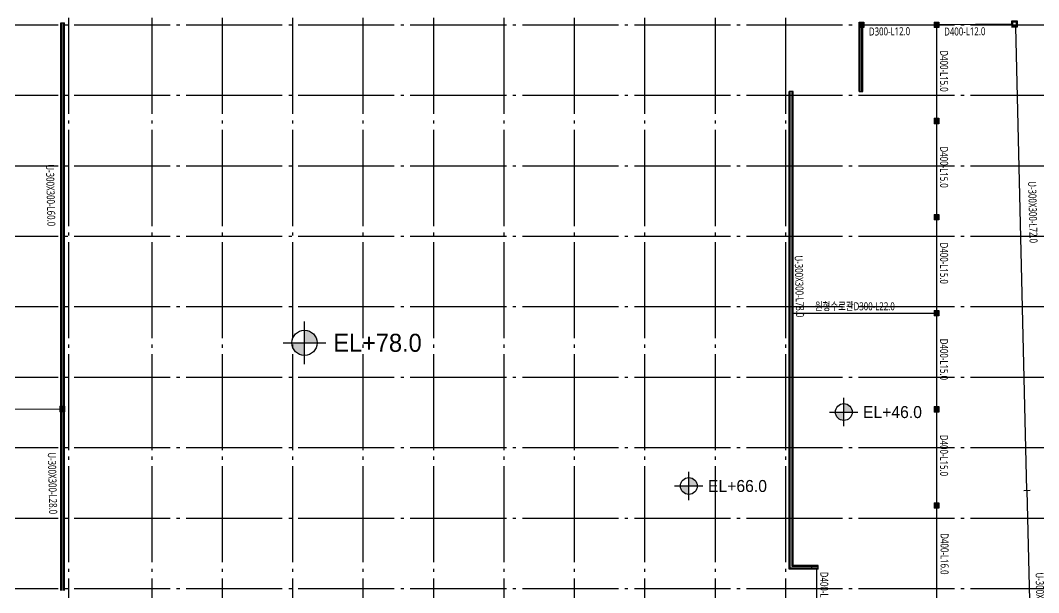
# Model space of a CAD drawing. Header units: millimetres. Extents: x 252222657 to 254795153, y 504225591 to 504550014.
# Drawn here: x 252415189 to 252574245, y 504340287 to 504429625 of the extents above; entities that cross this region are included whole.
import ezdxf
from ezdxf.enums import TextEntityAlignment as Align
from ezdxf.lldxf.tags import DXFTag

# ---------------------------------------------------------------- set-up
doc = ezdxf.new("R2010")
doc.units = ezdxf.units.MM
doc.linetypes.add('CEN', pattern=[35, 30, -2, 1, -2])
doc.linetypes.add('PHANTOM', pattern=[2.5, 1.25, -0.25, 0.25, -0.25, 0.25, -0.25])
for name, color, linetype in [('1-계획-우수관로', 3, 'Continuous'), ('1-계획-우수문자', 2, 'Continuous'), ('1-계획-우수집수정', 27, 'PHANTOM'), ('4A.TEC CEN', 1, 'CEN'), ('4A.TEC TEXT 1', 3, 'Continuous'), ('4A.TEC TEXT 2', 3, 'Continuous'), ('4A.TEC 심볼', 7, 'Continuous')]:
    doc.layers.add(name, color=color, linetype=linetype)
doc.styles.add('GHS', font='malgun.ttf')
doc.styles.add('SAMOO', font='')
doc.styles.get("Standard").update_dxf_attribs({"font": ''})
doc.styles.get('SAMOO').set_extended_font_data('Dotum')
doc.styles.get('Standard').set_extended_font_data('Dotum')
doc.linetypes.add('CDU000', pattern='A,0.9,[122,KHCLINE.shx,S=0.006,R=0,X=0,Y=0],-0.2,["U",Standard,S=0.2,R=0,X=0.15,Y=-0.1],-0.25,-0.2', length=1.55)
doc.linetypes.add('CDU000R', pattern='A,0.9,[122,KHCLINE.shx,S=0.006,R=0,X=0,Y=0],-0.2,["U",Standard,S=0.2,R=180,X=0.3,Y=0.1],-0.25,-0.2', length=1.55)
tags = doc.linetypes.add('CDZ001', pattern='A,0.9,[123,KHCLINE.shx,S=0.00909,R=0,X=0,Y=0],-0.3,-0.5', length=1.7).pattern_tags.tags
tags[14:15] = [DXFTag(74, 4), DXFTag(75, 0), DXFTag(340, '0'), DXFTag(46, 1.0), DXFTag(50, 0.0), DXFTag(44, 0.0), DXFTag(45, 0.0)]
tags[12:13] = [DXFTag(74, 4), DXFTag(75, 0), DXFTag(340, '0'), DXFTag(46, 1.0), DXFTag(50, 0.0), DXFTag(44, 0.0), DXFTag(45, 0.0)]

# ---------------------------------------------------------------- blocks, each defined once
blk = doc.blocks.new('FL-LEVEL1')
at = {"layer": '4A.TEC 심볼', "linetype": 'ByBlock'}
h = blk.add_hatch(color=256, dxfattribs=at)
h.paths.add_polyline_path([(295, 175), (295, 0), (470, 0, 0.414214)])
h.paths.add_polyline_path([(295, 0), (120, 0, 0.414214), (295, -175)])
for p, q in [((295, -295), (295, 295)), ((0, 0), (590, 0))]:
    blk.add_line(p, q, dxfattribs=at)
blk.add_circle((295, 0), 175, dxfattribs=at)
at = {"layer": '4A.TEC TEXT 2', "color": 3, "linetype": 'ByBlock', "style": 'SAMOO'}
blk.add_attdef('FL', text='', height=250, dxfattribs=at).set_placement((695, 0), align=Align.MIDDLE_LEFT)
blk = doc.blocks.new('A$C5BB515A3')
at = {"layer": '1-계획-우수집수정', "linetype": 'Continuous'}
for p, q in [((0.84, 0.75), (0, 0.75)), ((0, 0), (0, 0.75)), ((0.84, 0), (0, 0)), ((0.15, 0.15), (0.15, 0.6)), ((0.15, 0.6), (0.69, 0.6)), ((0.15, 0.15), (0.69, 0.15)), ((0.69, 0.15), (0.69, 0.6)), ((0.84, 0.75), (0.84, 0))]:
    blk.add_line(p, q, dxfattribs=at)
at = {"layer": '1-계획-우수집수정', "color": 8, "linetype": 'Continuous'}
for p, q in [((0.1, 0.12), (0.1, 0.62)), ((0.74, 0.62), (0.1, 0.62)), ((0.74, 0.12), (0.1, 0.12)), ((0.11, 0.13), (0.11, 0.62)), ((0.42, 0.62), (0.11, 0.62)), ((0.42, 0.13), (0.11, 0.13)), ((0.14, 0.43), (0.14, 0.58)), ((0.14, 0.32), (0.14, 0.17)), ((0.19, 0.43), (0.19, 0.58)), ((0.19, 0.32), (0.19, 0.17)), ((0.23, 0.43), (0.23, 0.58)), ((0.23, 0.32), (0.23, 0.17)), ((0.28, 0.43), (0.28, 0.58)), ((0.28, 0.32), (0.28, 0.17)), ((0.33, 0.43), (0.33, 0.58)), ((0.33, 0.32), (0.33, 0.17)), ((0.38, 0.43), (0.38, 0.58)), ((0.38, 0.32), (0.38, 0.17)), ((0.42, 0.62), (0.42, 0.37)), ((0.42, 0.62), (0.42, 0.37)), ((0.42, 0.37), (0.42, 0.13)), ((0.42, 0.37), (0.42, 0.12)), ((0.43, 0.62), (0.43, 0.37)), ((0.74, 0.62), (0.43, 0.62)), ((0.43, 0.37), (0.43, 0.13)), ((0.74, 0.13), (0.43, 0.13)), ((0.46, 0.43), (0.46, 0.58)), ((0.46, 0.32), (0.46, 0.17)), ((0.51, 0.43), (0.51, 0.58)), ((0.51, 0.32), (0.51, 0.17)), ((0.55, 0.43), (0.55, 0.58)), ((0.55, 0.32), (0.55, 0.17)), ((0.6, 0.43), (0.6, 0.58)), ((0.6, 0.32), (0.6, 0.17)), ((0.65, 0.43), (0.65, 0.58)), ((0.65, 0.32), (0.65, 0.17)), ((0.7, 0.43), (0.7, 0.58)), ((0.7, 0.32), (0.7, 0.17)), ((0.74, 0.13), (0.74, 0.62)), ((0.74, 0.12), (0.74, 0.62))]:
    blk.add_line(p, q, dxfattribs=at)
for centre, start, end in [((0.16, 0.58), 0, 180), ((0.16, 0.43), 180, 0), ((0.16, 0.32), 0, 180), ((0.16, 0.17), 180, 0), ((0.26, 0.58), 0, 180), ((0.26, 0.43), 180, 0), ((0.26, 0.32), 0, 180), ((0.26, 0.17), 180, 0), ((0.35, 0.58), 0, 180), ((0.35, 0.43), 180, 0), ((0.35, 0.32), 0, 180), ((0.35, 0.17), 180, 0), ((0.48, 0.58), 0, 180), ((0.48, 0.43), 180, 0), ((0.48, 0.32), 0, 180), ((0.48, 0.17), 180, 0), ((0.58, 0.58), 0, 180), ((0.58, 0.43), 180, 0), ((0.58, 0.32), 0, 180), ((0.58, 0.17), 180, 0), ((0.67, 0.58), 0, 180), ((0.67, 0.43), 180, 0), ((0.67, 0.32), 0, 180), ((0.67, 0.17), 180, 0)]:
    blk.add_arc(centre, 0.025, start, end, dxfattribs=at)

msp = doc.modelspace()

# ---------------------------------------------------------------- linework, layer by layer
at = {"linetype": 'Continuous', "elevation": 3333.33}
for points in [[(252421496.12, 504429237.44), (252422102.12, 504429237.44)], [(252571924.94, 504356217.12), (252572924.25, 504356257.94)]]:
    msp.add_lwpolyline(points, dxfattribs=at)
at = {"layer": '1-계획-우수관로', "linetype": 'Continuous', "ltscale": 3000, "elevation": 3333.33}
for points in [[(252421496.12, 504369269.99), (252421496.12, 504429237.44)], [(252422102.12, 504340637.44), (252422102.12, 504429237.44)], [(252546202.12, 504418537.44), (252546202.12, 504429337.44)], [(252546802.12, 504418537.44), (252546802.12, 504429337.44)], [(252539802.12, 504343937.44), (252535302.12, 504343937.44), (252535302.12, 504418537.44)], [(252535902.12, 504418537.44), (252535302.12, 504418537.44)], [(252539802.12, 504344537.44), (252535902.12, 504344537.44), (252535902.12, 504418537.44)], [(252546202.12, 504418537.44), (252546802.12, 504418537.44)], [(252421496.12, 504340637.44), (252421496.12, 504368639.99)], [(252538802.12, 504343937.44), (252538802.12, 504344587.44)], [(252539802.12, 504343937.44), (252539802.12, 504344537.44)]]:
    msp.add_lwpolyline(points, dxfattribs=at)
at = {"layer": '1-계획-우수관로', "color": 1, "linetype": 'Continuous', "ltscale": 3000, "elevation": 3333.33}
for points in [[(252421652.12, 504340637.44), (252421652.12, 504429237.44)], [(252421952.12, 504340637.44), (252421952.12, 504429237.44)], [(252546352.12, 504418537.44), (252546352.12, 504429337.44)], [(252546652.12, 504418537.44), (252546652.12, 504429337.44)], [(252539802.12, 504344087.44), (252535452.12, 504344087.44), (252535452.12, 504418537.44)], [(252539802.12, 504344387.44), (252535752.12, 504344387.44), (252535752.12, 504418537.44)]]:
    msp.add_lwpolyline(points, dxfattribs=at)
at = {"layer": '1-계획-우수관로', "color": 2, "linetype": 'CDZ001', "ltscale": 3000, "elevation": 3333.33}
for points in [[(252546802.12, 504428922.44), (252558077.12, 504428922.44)], [(252558302.12, 504428497.44), (252558302.12, 504414333.19)], [(252570190.71, 504429037.53), (252558527.12, 504428937.48)], [(252558302.12, 504413493.19), (252558302.12, 504399328.94)], [(252558302.12, 504398488.94), (252558302.12, 504384324.69)], [(252535902.12, 504383904.69), (252557927.12, 504383904.69)], [(252558302.12, 504383484.69), (252558302.12, 504369320.43)], [(252421496.12, 504368949.99), (252397518.83, 504368759.73)], [(252558302.12, 504368480.43), (252558302.12, 504354316.18)], [(252558302.6, 504353581.18), (252558311.19, 504337937.44)], [(252539542.18, 504343937.44), (252539542.18, 504334646.94)]]:
    msp.add_lwpolyline(points, dxfattribs=at)
at = {"layer": '1-계획-우수관로', "color": 2, "linetype": 'Continuous', "ltscale": 3000, "elevation": 3333.33}
for points in [[(252570051.46, 504428584.09), (252570951.21, 504428605.51), (252570929.78, 504429505.26), (252570030.03, 504429483.83)], [(252570197.85, 504428737.61), (252570797.68, 504428751.9), (252570783.39, 504429351.73), (252570183.56, 504429337.44)]]:
    msp.add_lwpolyline(points, close=True, dxfattribs=at)
at = {"layer": '1-계획-우수관로', "color": 0, "linetype": 'CDU000R', "ltscale": 3000, "elevation": 3333.33}
msp.add_lwpolyline([(252572424.6, 504356237.53), (252570701.28, 504428599.56)], dxfattribs=at)
at = {"layer": '1-계획-우수관로', "color": 0, "linetype": 'CDU000', "ltscale": 3000, "elevation": 3333.33}
msp.add_lwpolyline([(252572424.6, 504356237.53), (252573597.96, 504306968.16)], dxfattribs=at)
at = {"layer": '4A.TEC CEN', "color": 250, "ltscale": 500}
for p, q in [((252266099.96, 504428937.44, -1666.22), (252636666.54, 504428937.44, -7032.17)), ((252266099.96, 504417937.44, -1666.22), (252636666.54, 504417937.44, -7032.17)), ((252266099.96, 504406937.44, -1666.22), (252636666.54, 504406937.44, -7032.17)), ((252266099.96, 504395937.44, -1666.22), (252636666.54, 504395937.44, -7032.17)), ((252266099.96, 504384937.44, -1666.22), (252636666.54, 504384937.44, -7032.17)), ((252266099.96, 504373937.44, -1666.22), (252636666.54, 504373937.44, -7032.17)), ((252266099.96, 504362937.44, -1666.22), (252636666.54, 504362937.44, -7032.17)), ((252266099.96, 504351937.44, -1666.22), (252636666.54, 504351937.44, -7032.17)), ((252266099.96, 504340937.44, -1666.22), (252636666.54, 504340937.44, -7032.17))]:
    msp.add_line(p, q, dxfattribs=at)
at = {"layer": '4A.TEC CEN', "color": 250, "ltscale": 500, "elevation": -6666.22}
for points in [[(252422702.12, 504517518.37), (252422702.12, 504244114.16)], [(252435702.12, 504517518.37), (252435702.12, 504244114.16)], [(252446702.12, 504517518.37), (252446702.12, 504244114.16)], [(252457702.12, 504517518.37), (252457702.12, 504244114.16)], [(252468702.12, 504517518.37), (252468702.12, 504244114.16)], [(252479702.12, 504517518.37), (252479702.12, 504244114.16)], [(252490702.12, 504517518.37), (252490702.12, 504244114.16)], [(252501702.12, 504517518.37), (252501702.12, 504244114.16)], [(252512702.12, 504517518.37), (252512702.12, 504244114.16)], [(252523702.12, 504517518.37), (252523702.12, 504244114.16)], [(252534702.12, 504517518.37), (252534702.12, 504244114.16)]]:
    msp.add_lwpolyline(points, dxfattribs=at)

# ---------------------------------------------------------------- block references
at = {"layer": '1-계획-우수집수정'}
for p, xscale, yscale, zscale, rotation in [((252546952.12, 504428497.44, 3333.33), 1000, 1000, 1000, 90.00000000560647), ((252558677.12, 504428497.44, 3333.33), 1000, 1000, 1000, 90.00000000560647), ((252558677.12, 504413493.19, 3333.33), 1000, 1000, 1000, 90.00000000560647), ((252558677.12, 504398488.94, 3333.33), 1000, 1000, 1000, 90.00000000560647), ((252558677.12, 504383484.68, 3333.33), 1000, 1000, 1000, 90.00000000560647), ((252422102.12, 504368534.99, 3333.33), 999.9999999999994, 999.9999999999994, 999.9999999999994, 89.99999927959514), ((252558677.12, 504368480.43, 3333.33), 1000, 1000, 1000, 90.00000000560647), ((252558677.12, 504353476.18, 3333.33), 1000, 1000, 1000, 90.00000000560647)]:
    msp.add_blockref('A$C5BB515A3', p, dxfattribs=dict(at, xscale=xscale, yscale=yscale, zscale=zscale, rotation=rotation))
at = {"layer": '4A.TEC 심볼', "color": 3, "linetype": 'ByBlock'}
ref = msp.add_blockref('FL-LEVEL1', (252456252.9, 504379289.53, 3333.78), dxfattribs=dict(at, xscale=11.25000000000073, yscale=11.25000000000073, zscale=11.25000000000073))
ref.add_attrib('FL', 'EL+78.0', dxfattribs={"layer": '4A.TEC TEXT 1', "color": 3, "linetype": 'ByBlock', "height": 2812.5, "style": 'SAMOO'}).set_placement((252464071.65, 504379289.53, 3333.78), align=Align.MIDDLE_LEFT)
ref = msp.add_blockref('FL-LEVEL1', (252541596.86, 504368477.75), dxfattribs=dict(at, xscale=7.500000000000486, yscale=7.500000000000486, zscale=7.500000000000486))
ref.add_attrib('FL', 'EL+46.0', dxfattribs={"layer": '4A.TEC TEXT 1', "color": 3, "linetype": 'ByBlock', "height": 1875, "style": 'SAMOO'}).set_placement((252546809.36, 504368477.75), align=Align.MIDDLE_LEFT)
ref = msp.add_blockref('FL-LEVEL1', (252517389.14, 504356933.81, -1666.22), dxfattribs=dict(at, xscale=7.500000000000486, yscale=7.500000000000486, zscale=7.500000000000486))
ref.add_attrib('FL', 'EL+66.0', dxfattribs={"layer": '4A.TEC TEXT 1', "color": 3, "linetype": 'ByBlock', "height": 1875, "style": 'SAMOO'}).set_placement((252522601.64, 504356933.81, -1666.22), align=Align.MIDDLE_LEFT)

# ---------------------------------------------------------------- texts
at = {"layer": '1-계획-우수문자', "color": 2, "style": 'GHS', "width": 0.75}
for s, rotation, p in [('D300-L12.0', 0.4914528, (252547738.35, 504427260.43, 3333.33)), ('D400-L12.0', 0.4914528, (252559490.4, 504427249.26, 3333.33)), ('D400-L15.0', 270, (252558853.93, 504424936.23, 3333.33)), ('D400-L15.0', 270, (252558853.93, 504409931.98, 3333.33)), ('U-300X300-L60.0', 271.3642552, (252419185.78, 504407127.58, 3333.33)), ('U-300X300-L72.0', 271.3642552, (252572603.85, 504404496.92, 3333.33)), ('D400-L15.0', 270, (252558853.93, 504394927.72, 3333.33)), ('U-300X300-L78.0', 271.3642552, (252536135.45, 504392901.45, 3333.33)), ('원형수로관D300-L22.0', 0, (252539300.25, 504384365.59, 3333.33)), ('D400-L15.0', 270, (252558853.93, 504379923.47, 3333.33)), ('D400-L15.0', 270, (252558853.93, 504364919.22, 3333.33)), ('U-300X300-L28.0', 271.3642552, (252419476.1, 504362169.3, 3333.33)), ('D400-L16.0', 270, (252558927.76, 504349550.82, 3333.33)), ('D400-L10.0', 270, (252540135.72, 504343546.31, 3333.33)), ('U-300X300-L49.0', 271.3642552, (252573768.39, 504343415.6, 3333.33))]:
    msp.add_text(s, height=1250, rotation=rotation, dxfattribs=at).set_placement(p)

doc.saveas('drawing.dxf')
